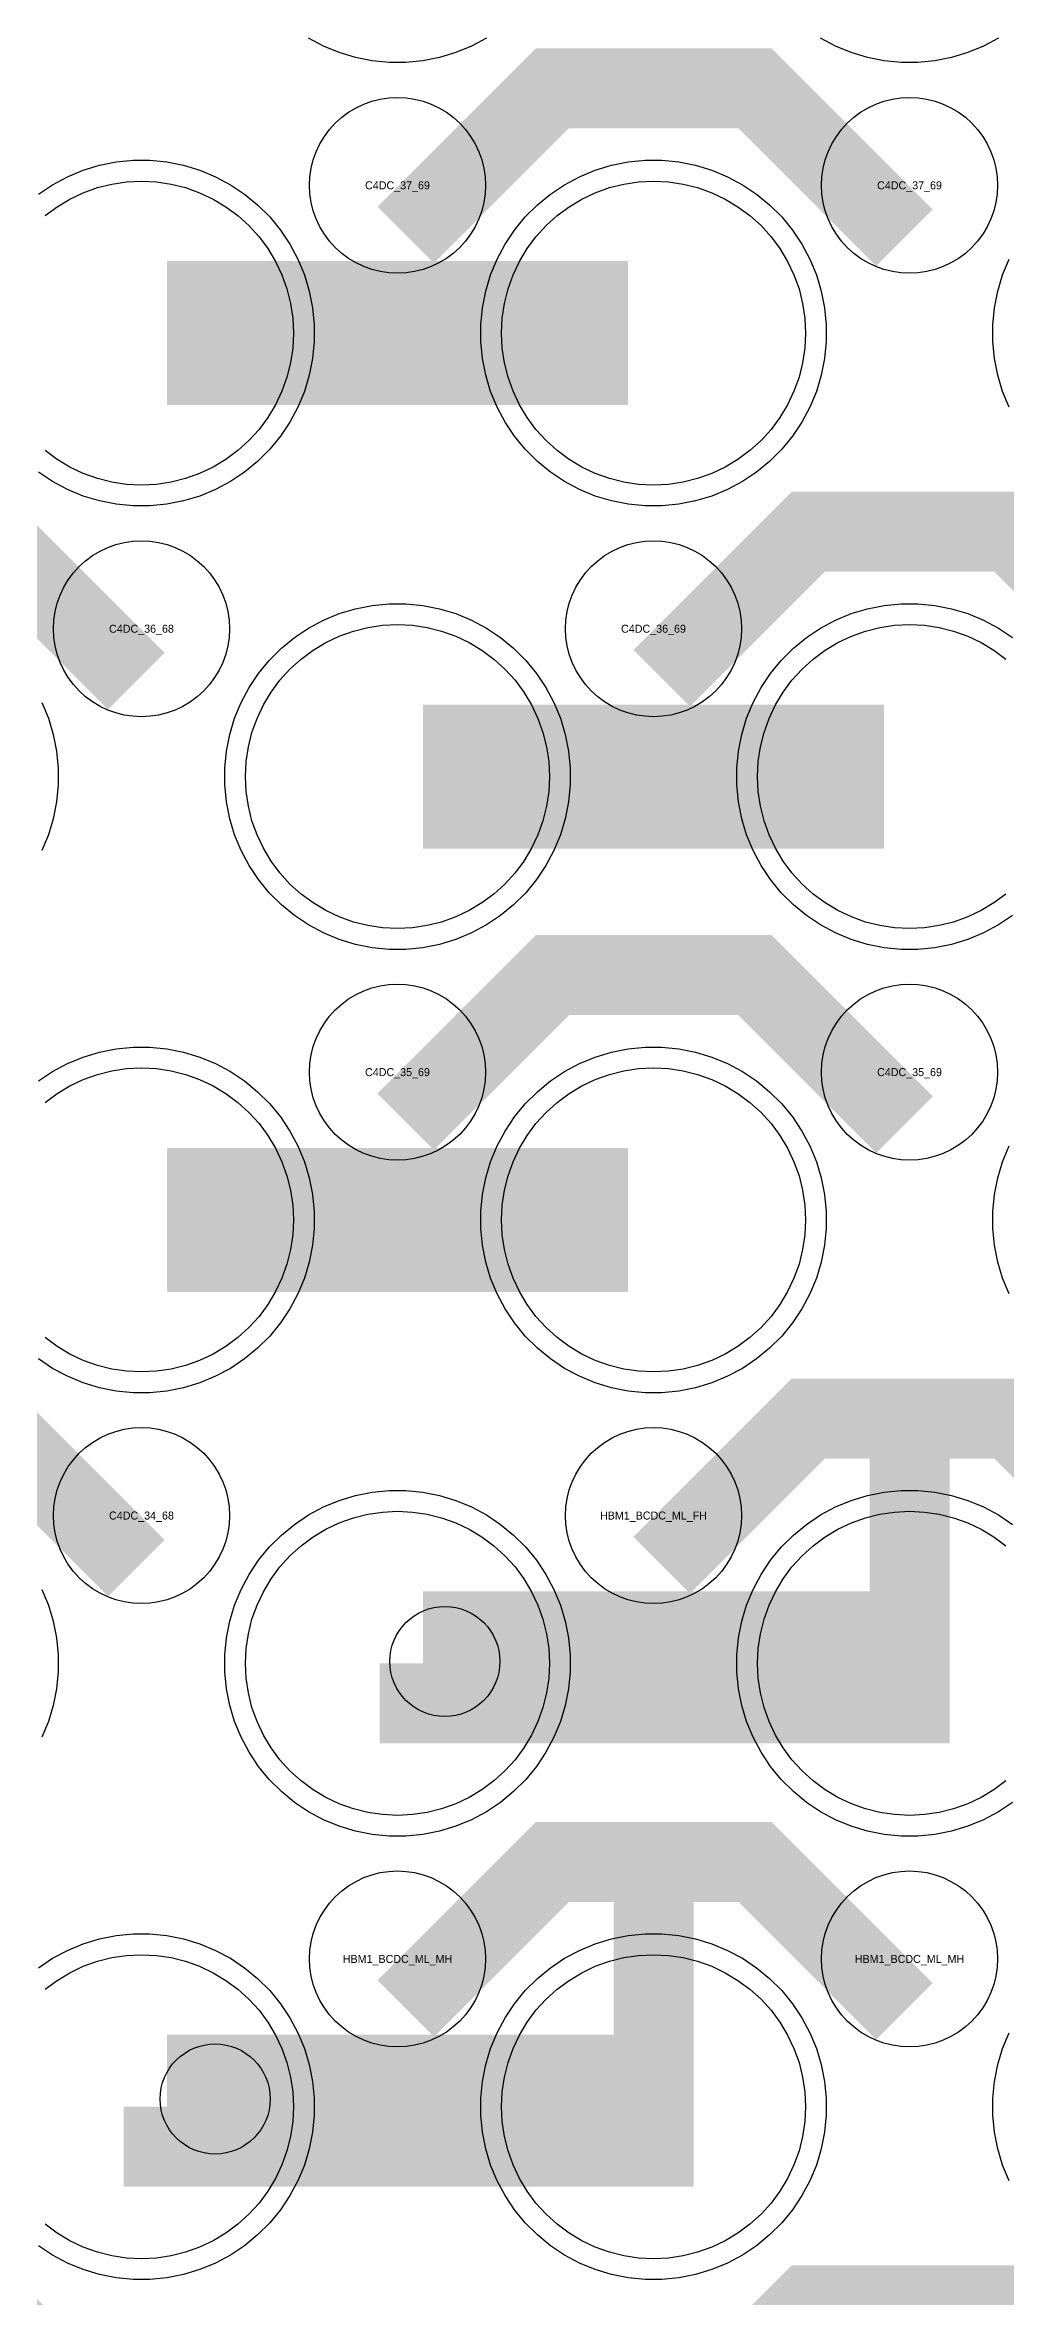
# Model space of a CAD drawing. Extents: x -11880 to 11880, y -14992 to 14992.
# Drawn here: x 9970 to 10270, y -10326 to -9623 of the extents above; entities that cross this region are included whole.
import ezdxf
from ezdxf.enums import TextEntityAlignment as Align

# ---------------------------------------------------------------- set-up
doc = ezdxf.new("R2010")
doc.units = 0
doc.header["$MEASUREMENT"] = 0
for name, color, linetype in [('GDS_775_DT_237', 138, 'CONTINUOUS'), ('RDL1_FS', 34, 'CONTINUOUS'), ('RDL_BS', 160, 'CONTINUOUS')]:
    doc.layers.add(name, color=color, linetype=linetype)

msp = doc.modelspace()

# ---------------------------------------------------------------- linework, layer by layer
at = {"layer": 'RDL1_FS'}
for points in [[(9969.86, -9675.971), (9973.605, -9673.193), (9977.605, -9670.795), (9981.819, -9668.803), (9986.209, -9667.231), (9990.732, -9666.099), (9995.343, -9665.415), (10000, -9665.186), (10004.657, -9665.415), (10009.268, -9666.099), (10013.791, -9667.231), (10018.181, -9668.803), (10022.395, -9670.795), (10026.395, -9673.193), (10030.14, -9675.971), (10033.594, -9679.101), (10036.724, -9682.555), (10039.502, -9686.3), (10041.9, -9690.3), (10043.892, -9694.514), (10045.464, -9698.904), (10046.596, -9703.427), (10047.28, -9708.038), (10047.509, -9712.695), (10047.28, -9717.352), (10046.596, -9721.963), (10045.464, -9726.486), (10043.892, -9730.876), (10041.9, -9735.09), (10039.502, -9739.09), (10036.724, -9742.835), (10033.594, -9746.289), (10030.14, -9749.419), (10026.395, -9752.197), (10022.395, -9754.595), (10018.181, -9756.587), (10013.791, -9758.159), (10009.268, -9759.291), (10004.657, -9759.975), (10000, -9760.204), (9995.343, -9759.975), (9990.732, -9759.291), (9986.209, -9758.159), (9981.819, -9756.587), (9977.605, -9754.595), (9973.605, -9752.197), (9969.86, -9749.419)], [(10270.14, -9887.984), (10266.395, -9890.762), (10262.395, -9893.16), (10258.181, -9895.152), (10253.791, -9896.724), (10249.268, -9897.856), (10244.657, -9898.54), (10240, -9898.769), (10235.343, -9898.54), (10230.732, -9897.856), (10226.209, -9896.724), (10221.819, -9895.152), (10217.605, -9893.16), (10213.605, -9890.762), (10209.86, -9887.984), (10206.406, -9884.854), (10203.276, -9881.4), (10200.498, -9877.655), (10198.1, -9873.655), (10196.108, -9869.441), (10194.536, -9865.051), (10193.404, -9860.528), (10192.72, -9855.917), (10192.491, -9851.26), (10192.72, -9846.603), (10193.404, -9841.992), (10194.536, -9837.469), (10196.108, -9833.079), (10198.1, -9828.865), (10200.498, -9824.865), (10203.276, -9821.12), (10206.406, -9817.666), (10209.86, -9814.536), (10213.605, -9811.758), (10217.605, -9809.36), (10221.819, -9807.368), (10226.209, -9805.796), (10230.732, -9804.664), (10235.343, -9803.98), (10240, -9803.751), (10244.657, -9803.98), (10249.268, -9804.664), (10253.791, -9805.796), (10258.181, -9807.368), (10262.395, -9809.36), (10266.395, -9811.758), (10270.14, -9814.536)], [(9969.86, -9953.096), (9973.605, -9950.318), (9977.605, -9947.92), (9981.819, -9945.928), (9986.209, -9944.356), (9990.732, -9943.224), (9995.343, -9942.54), (10000, -9942.311), (10004.657, -9942.54), (10009.268, -9943.224), (10013.791, -9944.356), (10018.181, -9945.928), (10022.395, -9947.92), (10026.395, -9950.318), (10030.14, -9953.096), (10033.594, -9956.226), (10036.724, -9959.68), (10039.502, -9963.425), (10041.9, -9967.425), (10043.892, -9971.639), (10045.464, -9976.029), (10046.596, -9980.552), (10047.28, -9985.163), (10047.509, -9989.82), (10047.28, -9994.477), (10046.596, -9999.088), (10045.464, -10003.611), (10043.892, -10008.001), (10041.9, -10012.215), (10039.502, -10016.215), (10036.724, -10019.96), (10033.594, -10023.414), (10030.14, -10026.544), (10026.395, -10029.322), (10022.395, -10031.72), (10018.181, -10033.712), (10013.791, -10035.284), (10009.268, -10036.416), (10004.657, -10037.1), (10000, -10037.329), (9995.343, -10037.1), (9990.732, -10036.416), (9986.209, -10035.284), (9981.819, -10033.712), (9977.605, -10031.72), (9973.605, -10029.322), (9969.86, -10026.544)], [(10270.14, -10165.109), (10266.395, -10167.887), (10262.395, -10170.285), (10258.181, -10172.277), (10253.791, -10173.849), (10249.268, -10174.981), (10244.657, -10175.665), (10240, -10175.894), (10235.343, -10175.665), (10230.732, -10174.981), (10226.209, -10173.849), (10221.819, -10172.277), (10217.605, -10170.285), (10213.605, -10167.887), (10209.86, -10165.109), (10206.406, -10161.979), (10203.276, -10158.525), (10200.498, -10154.78), (10198.1, -10150.78), (10196.108, -10146.566), (10194.536, -10142.176), (10193.404, -10137.653), (10192.72, -10133.042), (10192.491, -10128.385), (10192.72, -10123.728), (10193.404, -10119.117), (10194.536, -10114.594), (10196.108, -10110.204), (10198.1, -10105.99), (10200.498, -10101.99), (10203.276, -10098.245), (10206.406, -10094.791), (10209.86, -10091.661), (10213.605, -10088.883), (10217.605, -10086.485), (10221.819, -10084.493), (10226.209, -10082.921), (10230.732, -10081.789), (10235.343, -10081.105), (10240, -10080.876), (10244.657, -10081.105), (10249.268, -10081.789), (10253.791, -10082.921), (10258.181, -10084.493), (10262.395, -10086.485), (10266.395, -10088.883), (10270.14, -10091.661)], [(9969.86, -10230.226), (9973.605, -10227.448), (9977.605, -10225.05), (9981.819, -10223.058), (9986.209, -10221.486), (9990.732, -10220.354), (9995.343, -10219.67), (10000, -10219.441), (10004.657, -10219.67), (10009.268, -10220.354), (10013.791, -10221.486), (10018.181, -10223.058), (10022.395, -10225.05), (10026.395, -10227.448), (10030.14, -10230.226), (10033.594, -10233.356), (10036.724, -10236.81), (10039.502, -10240.555), (10041.9, -10244.555), (10043.892, -10248.769), (10045.464, -10253.159), (10046.596, -10257.682), (10047.28, -10262.293), (10047.509, -10266.95), (10047.28, -10271.607), (10046.596, -10276.218), (10045.464, -10280.741), (10043.892, -10285.131), (10041.9, -10289.345), (10039.502, -10293.345), (10036.724, -10297.09), (10033.594, -10300.544), (10030.14, -10303.674), (10026.395, -10306.452), (10022.395, -10308.85), (10018.181, -10310.842), (10013.791, -10312.414), (10009.268, -10313.546), (10004.657, -10314.23), (10000, -10314.459), (9995.343, -10314.23), (9990.732, -10313.546), (9986.209, -10312.414), (9981.819, -10310.842), (9977.605, -10308.85), (9973.605, -10306.452), (9969.86, -10303.674)]]:
    msp.add_lwpolyline(points, dxfattribs=at)
for points in [[(10160, -9760.204), (10155.343, -9759.975), (10150.732, -9759.291), (10146.209, -9758.159), (10141.819, -9756.587), (10137.605, -9754.595), (10133.605, -9752.197), (10129.86, -9749.419), (10126.406, -9746.289), (10123.276, -9742.835), (10120.498, -9739.09), (10118.1, -9735.09), (10116.108, -9730.876), (10114.536, -9726.486), (10113.404, -9721.963), (10112.72, -9717.352), (10112.491, -9712.695), (10112.72, -9708.038), (10113.404, -9703.427), (10114.536, -9698.904), (10116.108, -9694.514), (10118.1, -9690.3), (10120.498, -9686.3), (10123.276, -9682.555), (10126.406, -9679.101), (10129.86, -9675.971), (10133.605, -9673.193), (10137.605, -9670.795), (10141.819, -9668.803), (10146.209, -9667.231), (10150.732, -9666.099), (10155.343, -9665.415), (10160, -9665.186), (10164.657, -9665.415), (10169.268, -9666.099), (10173.791, -9667.231), (10178.181, -9668.803), (10182.395, -9670.795), (10186.395, -9673.193), (10190.14, -9675.971), (10193.594, -9679.101), (10196.724, -9682.555), (10199.502, -9686.3), (10201.9, -9690.3), (10203.892, -9694.514), (10205.464, -9698.904), (10206.596, -9703.427), (10207.28, -9708.038), (10207.509, -9712.695), (10207.28, -9717.352), (10206.596, -9721.963), (10205.464, -9726.486), (10203.892, -9730.876), (10201.9, -9735.09), (10199.502, -9739.09), (10196.724, -9742.835), (10193.594, -9746.289), (10190.14, -9749.419), (10186.395, -9752.197), (10182.395, -9754.595), (10178.181, -9756.587), (10173.791, -9758.159), (10169.268, -9759.291), (10164.657, -9759.975)], [(10080, -9898.769), (10075.343, -9898.54), (10070.732, -9897.856), (10066.209, -9896.724), (10061.819, -9895.152), (10057.605, -9893.16), (10053.605, -9890.762), (10049.86, -9887.984), (10046.406, -9884.854), (10043.276, -9881.4), (10040.498, -9877.655), (10038.1, -9873.655), (10036.108, -9869.441), (10034.536, -9865.051), (10033.404, -9860.528), (10032.72, -9855.917), (10032.491, -9851.26), (10032.72, -9846.603), (10033.404, -9841.992), (10034.536, -9837.469), (10036.108, -9833.079), (10038.1, -9828.865), (10040.498, -9824.865), (10043.276, -9821.12), (10046.406, -9817.666), (10049.86, -9814.536), (10053.605, -9811.758), (10057.605, -9809.36), (10061.819, -9807.368), (10066.209, -9805.796), (10070.732, -9804.664), (10075.343, -9803.98), (10080, -9803.751), (10084.657, -9803.98), (10089.268, -9804.664), (10093.791, -9805.796), (10098.181, -9807.368), (10102.395, -9809.36), (10106.395, -9811.758), (10110.14, -9814.536), (10113.594, -9817.666), (10116.724, -9821.12), (10119.502, -9824.865), (10121.9, -9828.865), (10123.892, -9833.079), (10125.464, -9837.469), (10126.596, -9841.992), (10127.28, -9846.603), (10127.509, -9851.26), (10127.28, -9855.917), (10126.596, -9860.528), (10125.464, -9865.051), (10123.892, -9869.441), (10121.9, -9873.655), (10119.502, -9877.655), (10116.724, -9881.4), (10113.594, -9884.854), (10110.14, -9887.984), (10106.395, -9890.762), (10102.395, -9893.16), (10098.181, -9895.152), (10093.791, -9896.724), (10089.268, -9897.856), (10084.657, -9898.54)], [(10160, -10037.329), (10155.343, -10037.1), (10150.732, -10036.416), (10146.209, -10035.284), (10141.819, -10033.712), (10137.605, -10031.72), (10133.605, -10029.322), (10129.86, -10026.544), (10126.406, -10023.414), (10123.276, -10019.96), (10120.498, -10016.215), (10118.1, -10012.215), (10116.108, -10008.001), (10114.536, -10003.611), (10113.404, -9999.088), (10112.72, -9994.477), (10112.491, -9989.82), (10112.72, -9985.163), (10113.404, -9980.552), (10114.536, -9976.029), (10116.108, -9971.639), (10118.1, -9967.425), (10120.498, -9963.425), (10123.276, -9959.68), (10126.406, -9956.226), (10129.86, -9953.096), (10133.605, -9950.318), (10137.605, -9947.92), (10141.819, -9945.928), (10146.209, -9944.356), (10150.732, -9943.224), (10155.343, -9942.54), (10160, -9942.311), (10164.657, -9942.54), (10169.268, -9943.224), (10173.791, -9944.356), (10178.181, -9945.928), (10182.395, -9947.92), (10186.395, -9950.318), (10190.14, -9953.096), (10193.594, -9956.226), (10196.724, -9959.68), (10199.502, -9963.425), (10201.9, -9967.425), (10203.892, -9971.639), (10205.464, -9976.029), (10206.596, -9980.552), (10207.28, -9985.163), (10207.509, -9989.82), (10207.28, -9994.477), (10206.596, -9999.088), (10205.464, -10003.611), (10203.892, -10008.001), (10201.9, -10012.215), (10199.502, -10016.215), (10196.724, -10019.96), (10193.594, -10023.414), (10190.14, -10026.544), (10186.395, -10029.322), (10182.395, -10031.72), (10178.181, -10033.712), (10173.791, -10035.284), (10169.268, -10036.416), (10164.657, -10037.1)], [(10080, -10175.894), (10075.343, -10175.665), (10070.732, -10174.981), (10066.209, -10173.849), (10061.819, -10172.277), (10057.605, -10170.285), (10053.605, -10167.887), (10049.86, -10165.109), (10046.406, -10161.979), (10043.276, -10158.525), (10040.498, -10154.78), (10038.1, -10150.78), (10036.108, -10146.566), (10034.536, -10142.176), (10033.404, -10137.653), (10032.72, -10133.042), (10032.491, -10128.385), (10032.72, -10123.728), (10033.404, -10119.117), (10034.536, -10114.594), (10036.108, -10110.204), (10038.1, -10105.99), (10040.498, -10101.99), (10043.276, -10098.245), (10046.406, -10094.791), (10049.86, -10091.661), (10053.605, -10088.883), (10057.605, -10086.485), (10061.819, -10084.493), (10066.209, -10082.921), (10070.732, -10081.789), (10075.343, -10081.105), (10080, -10080.876), (10084.657, -10081.105), (10089.268, -10081.789), (10093.791, -10082.921), (10098.181, -10084.493), (10102.395, -10086.485), (10106.395, -10088.883), (10110.14, -10091.661), (10113.594, -10094.791), (10116.724, -10098.245), (10119.502, -10101.99), (10121.9, -10105.99), (10123.892, -10110.204), (10125.464, -10114.594), (10126.596, -10119.117), (10127.28, -10123.728), (10127.509, -10128.385), (10127.28, -10133.042), (10126.596, -10137.653), (10125.464, -10142.176), (10123.892, -10146.566), (10121.9, -10150.78), (10119.502, -10154.78), (10116.724, -10158.525), (10113.594, -10161.979), (10110.14, -10165.109), (10106.395, -10167.887), (10102.395, -10170.285), (10098.181, -10172.277), (10093.791, -10173.849), (10089.268, -10174.981), (10084.657, -10175.665)], [(10160, -10314.459), (10155.343, -10314.23), (10150.732, -10313.546), (10146.209, -10312.414), (10141.819, -10310.842), (10137.605, -10308.85), (10133.605, -10306.452), (10129.86, -10303.674), (10126.406, -10300.544), (10123.276, -10297.09), (10120.498, -10293.345), (10118.1, -10289.345), (10116.108, -10285.131), (10114.536, -10280.741), (10113.404, -10276.218), (10112.72, -10271.607), (10112.491, -10266.95), (10112.72, -10262.293), (10113.404, -10257.682), (10114.536, -10253.159), (10116.108, -10248.769), (10118.1, -10244.555), (10120.498, -10240.555), (10123.276, -10236.81), (10126.406, -10233.356), (10129.86, -10230.226), (10133.605, -10227.448), (10137.605, -10225.05), (10141.819, -10223.058), (10146.209, -10221.486), (10150.732, -10220.354), (10155.343, -10219.67), (10160, -10219.441), (10164.657, -10219.67), (10169.268, -10220.354), (10173.791, -10221.486), (10178.181, -10223.058), (10182.395, -10225.05), (10186.395, -10227.448), (10190.14, -10230.226), (10193.594, -10233.356), (10196.724, -10236.81), (10199.502, -10240.555), (10201.9, -10244.555), (10203.892, -10248.769), (10205.464, -10253.159), (10206.596, -10257.682), (10207.28, -10262.293), (10207.509, -10266.95), (10207.28, -10271.607), (10206.596, -10276.218), (10205.464, -10280.741), (10203.892, -10285.131), (10201.9, -10289.345), (10199.502, -10293.345), (10196.724, -10297.09), (10193.594, -10300.544), (10190.14, -10303.674), (10186.395, -10306.452), (10182.395, -10308.85), (10178.181, -10310.842), (10173.791, -10312.414), (10169.268, -10313.546), (10164.657, -10314.23)]]:
    msp.add_lwpolyline(points, close=True, dxfattribs=at)
for points in [[(10008.002, -9712.695, 45, 45, 0), (10080.002, -9712.695, 45, 45, 0)], [(10080.002, -9712.695, 45, 45, 0), (10152.002, -9712.695, 45, 45, 0)], [(10088.002, -9851.26, 45, 45, 0), (10160.002, -9851.26, 45, 45, 0)], [(10160.002, -9851.26, 45, 45, 0), (10232.002, -9851.26, 45, 45, 0)], [(10008.002, -9989.82, 45, 45, 0), (10080.002, -9989.82, 45, 45, 0)], [(10080.002, -9989.82, 45, 45, 0), (10152.002, -9989.82, 45, 45, 0)], [(10088.002, -10128.385, 45, 45, 0), (10160.002, -10128.385, 45, 45, 0)], [(10160.002, -10128.385, 45, 45, 0), (10232.002, -10128.385, 45, 45, 0)], [(10008.002, -10266.95, 45, 45, 0), (10080.002, -10266.95, 45, 45, 0)], [(10080.002, -10266.95, 45, 45, 0), (10152.002, -10266.95, 45, 45, 0)]]:
    msp.add_lwpolyline(points, format="xyseb", dxfattribs=at)
for centre in [(10094.811, -10127.815), (10023.014, -10264.523)]:
    msp.add_circle(centre, 17.2, dxfattribs=at)
at = {"layer": 'RDL_BS'}
for points in [[(10107.777, -9620.513), (10103.115, -9623.005), (10098.205, -9625.036), (10093.165, -9626.567), (10087.938, -9627.613), (10082.644, -9628.13), (10077.356, -9628.13), (10072.062, -9627.613), (10066.835, -9626.567), (10061.795, -9625.036), (10056.885, -9623.005), (10052.223, -9620.513)], [(10267.777, -9620.513), (10263.115, -9623.005), (10258.205, -9625.036), (10253.165, -9626.567), (10247.938, -9627.613), (10242.644, -9628.13), (10237.356, -9628.13), (10232.062, -9627.613), (10226.835, -9626.567), (10221.795, -9625.036), (10216.885, -9623.005), (10212.223, -9620.513)], [(9967.809, -9669.259), (9972.223, -9666.312), (9976.885, -9663.82), (9981.795, -9661.789), (9986.835, -9660.258), (9992.062, -9659.212), (9997.356, -9658.695), (10002.644, -9658.695), (10007.938, -9659.212), (10013.165, -9660.258), (10018.205, -9661.789), (10023.115, -9663.82), (10027.777, -9666.312), (10032.191, -9669.259), (10036.292, -9672.621), (10040.074, -9676.403), (10043.436, -9680.504), (10046.383, -9684.918), (10048.875, -9689.58), (10050.906, -9694.49), (10052.437, -9699.53), (10053.483, -9704.757), (10054, -9710.051), (10054, -9715.339), (10053.483, -9720.633), (10052.437, -9725.86), (10050.906, -9730.9), (10048.875, -9735.81), (10046.383, -9740.472), (10043.436, -9744.886), (10040.074, -9748.987), (10036.292, -9752.769), (10032.191, -9756.131), (10027.777, -9759.078), (10023.115, -9761.57), (10018.205, -9763.601), (10013.165, -9765.132), (10007.938, -9766.178), (10002.644, -9766.695), (9997.356, -9766.695), (9992.062, -9766.178), (9986.835, -9765.132), (9981.795, -9763.601), (9976.885, -9761.57), (9972.223, -9759.078), (9967.809, -9756.131)], [(10271.125, -9735.81), (10269.094, -9730.9), (10267.563, -9725.86), (10266.517, -9720.633), (10266, -9715.339), (10266, -9710.051), (10266.517, -9704.757), (10267.563, -9699.53), (10269.094, -9694.49), (10271.125, -9689.58)], [(10272.191, -9894.696), (10267.777, -9897.643), (10263.115, -9900.135), (10258.205, -9902.166), (10253.165, -9903.697), (10247.938, -9904.743), (10242.644, -9905.26), (10237.356, -9905.26), (10232.062, -9904.743), (10226.835, -9903.697), (10221.795, -9902.166), (10216.885, -9900.135), (10212.223, -9897.643), (10207.809, -9894.696), (10203.708, -9891.334), (10199.926, -9887.552), (10196.564, -9883.451), (10193.617, -9879.037), (10191.125, -9874.375), (10189.094, -9869.465), (10187.563, -9864.425), (10186.517, -9859.198), (10186, -9853.904), (10186, -9848.616), (10186.517, -9843.322), (10187.563, -9838.095), (10189.094, -9833.055), (10191.125, -9828.145), (10193.617, -9823.483), (10196.564, -9819.069), (10199.926, -9814.968), (10203.708, -9811.186), (10207.809, -9807.824), (10212.223, -9804.877), (10216.885, -9802.385), (10221.795, -9800.354), (10226.835, -9798.823), (10232.062, -9797.777), (10237.356, -9797.26), (10242.644, -9797.26), (10247.938, -9797.777), (10253.165, -9798.823), (10258.205, -9800.354), (10263.115, -9802.385), (10267.777, -9804.877), (10272.191, -9807.824)], [(9968.875, -9828.145), (9970.906, -9833.055), (9972.437, -9838.095), (9973.483, -9843.322), (9974, -9848.616), (9974, -9853.904), (9973.483, -9859.198), (9972.437, -9864.425), (9970.906, -9869.465), (9968.875, -9874.375)], [(9967.809, -9946.384), (9972.223, -9943.437), (9976.885, -9940.945), (9981.795, -9938.914), (9986.835, -9937.383), (9992.062, -9936.337), (9997.356, -9935.82), (10002.644, -9935.82), (10007.938, -9936.337), (10013.165, -9937.383), (10018.205, -9938.914), (10023.115, -9940.945), (10027.777, -9943.437), (10032.191, -9946.384), (10036.292, -9949.746), (10040.074, -9953.528), (10043.436, -9957.629), (10046.383, -9962.043), (10048.875, -9966.705), (10050.906, -9971.615), (10052.437, -9976.655), (10053.483, -9981.882), (10054, -9987.176), (10054, -9992.464), (10053.483, -9997.758), (10052.437, -10002.985), (10050.906, -10008.025), (10048.875, -10012.935), (10046.383, -10017.597), (10043.436, -10022.011), (10040.074, -10026.112), (10036.292, -10029.894), (10032.191, -10033.256), (10027.777, -10036.203), (10023.115, -10038.695), (10018.205, -10040.726), (10013.165, -10042.257), (10007.938, -10043.303), (10002.644, -10043.82), (9997.356, -10043.82), (9992.062, -10043.303), (9986.835, -10042.257), (9981.795, -10040.726), (9976.885, -10038.695), (9972.223, -10036.203), (9967.809, -10033.256)], [(10271.125, -10012.935), (10269.094, -10008.025), (10267.563, -10002.985), (10266.517, -9997.758), (10266, -9992.464), (10266, -9987.176), (10266.517, -9981.882), (10267.563, -9976.655), (10269.094, -9971.615), (10271.125, -9966.705)], [(10272.191, -10171.821), (10267.777, -10174.768), (10263.115, -10177.26), (10258.205, -10179.291), (10253.165, -10180.822), (10247.938, -10181.868), (10242.644, -10182.385), (10237.356, -10182.385), (10232.062, -10181.868), (10226.835, -10180.822), (10221.795, -10179.291), (10216.885, -10177.26), (10212.223, -10174.768), (10207.809, -10171.821), (10203.708, -10168.459), (10199.926, -10164.677), (10196.564, -10160.576), (10193.617, -10156.162), (10191.125, -10151.5), (10189.094, -10146.59), (10187.563, -10141.55), (10186.517, -10136.323), (10186, -10131.029), (10186, -10125.741), (10186.517, -10120.447), (10187.563, -10115.22), (10189.094, -10110.18), (10191.125, -10105.27), (10193.617, -10100.608), (10196.564, -10096.194), (10199.926, -10092.093), (10203.708, -10088.311), (10207.809, -10084.949), (10212.223, -10082.002), (10216.885, -10079.51), (10221.795, -10077.479), (10226.835, -10075.948), (10232.062, -10074.902), (10237.356, -10074.385), (10242.644, -10074.385), (10247.938, -10074.902), (10253.165, -10075.948), (10258.205, -10077.479), (10263.115, -10079.51), (10267.777, -10082.002), (10272.191, -10084.949)], [(9968.875, -10105.27), (9970.906, -10110.18), (9972.437, -10115.22), (9973.483, -10120.447), (9974, -10125.741), (9974, -10131.029), (9973.483, -10136.323), (9972.437, -10141.55), (9970.906, -10146.59), (9968.875, -10151.5)], [(9967.809, -10223.514), (9972.223, -10220.567), (9976.885, -10218.075), (9981.795, -10216.044), (9986.835, -10214.513), (9992.062, -10213.467), (9997.356, -10212.95), (10002.644, -10212.95), (10007.938, -10213.467), (10013.165, -10214.513), (10018.205, -10216.044), (10023.115, -10218.075), (10027.777, -10220.567), (10032.191, -10223.514), (10036.292, -10226.876), (10040.074, -10230.658), (10043.436, -10234.759), (10046.383, -10239.173), (10048.875, -10243.835), (10050.906, -10248.745), (10052.437, -10253.785), (10053.483, -10259.012), (10054, -10264.306), (10054, -10269.594), (10053.483, -10274.888), (10052.437, -10280.115), (10050.906, -10285.155), (10048.875, -10290.065), (10046.383, -10294.727), (10043.436, -10299.141), (10040.074, -10303.242), (10036.292, -10307.024), (10032.191, -10310.386), (10027.777, -10313.333), (10023.115, -10315.825), (10018.205, -10317.856), (10013.165, -10319.387), (10007.938, -10320.433), (10002.644, -10320.95), (9997.356, -10320.95), (9992.062, -10320.433), (9986.835, -10319.387), (9981.795, -10317.856), (9976.885, -10315.825), (9972.223, -10313.333), (9967.809, -10310.386)], [(10271.125, -10290.065), (10269.094, -10285.155), (10267.563, -10280.115), (10266.517, -10274.888), (10266, -10269.594), (10266, -10264.306), (10266.517, -10259.012), (10267.563, -10253.785), (10269.094, -10248.745), (10271.125, -10243.835)]]:
    msp.add_lwpolyline(points, dxfattribs=at)
for points in [[(10082.562, -9682.009, 25, 25, 0), (10128.377, -9636.194, 25, 25, 0), (10161.93, -9636.194, 25, 25, 0)], [(10238.401, -9682.908, 25, 25, 0), (10191.687, -9636.194, 25, 25, 0), (10161.929, -9636.194, 25, 25, 0)], [(9998.401, -9821.473, 25, 25, 0), (9951.687, -9774.759, 25, 25, 0), (9921.929, -9774.759, 25, 25, 0)], [(10162.562, -9820.574, 25, 25, 0), (10208.377, -9774.759, 25, 25, 0), (10241.93, -9774.759, 25, 25, 0)], [(10318.401, -9821.473, 25, 25, 0), (10271.687, -9774.759, 25, 25, 0), (10241.929, -9774.759, 25, 25, 0)], [(10082.562, -9959.134, 25, 25, 0), (10128.377, -9913.319, 25, 25, 0), (10161.93, -9913.319, 25, 25, 0)], [(10238.401, -9960.033, 25, 25, 0), (10191.687, -9913.319, 25, 25, 0), (10161.929, -9913.319, 25, 25, 0)], [(10240, -10153.385, 25, 25, 0), (10240, -10039.384, 25, 25, 0)], [(9998.401, -10098.598, 25, 25, 0), (9951.687, -10051.884, 25, 25, 0), (9921.929, -10051.884, 25, 25, 0)], [(10162.562, -10097.699, 25, 25, 0), (10208.377, -10051.884, 25, 25, 0), (10241.93, -10051.884, 25, 25, 0)], [(10318.401, -10098.598, 25, 25, 0), (10271.687, -10051.884, 25, 25, 0), (10241.929, -10051.884, 25, 25, 0)], [(10074.397, -10140.885, 25, 25, 0), (10252.5, -10140.885, 25, 25, 0)], [(10160, -10291.95, 25, 25, 0), (10160, -10177.949, 25, 25, 0)], [(10082.562, -10236.264, 25, 25, 0), (10128.377, -10190.449, 25, 25, 0), (10161.93, -10190.449, 25, 25, 0)], [(10238.401, -10237.163, 25, 25, 0), (10191.687, -10190.449, 25, 25, 0), (10161.929, -10190.449, 25, 25, 0)], [(9994.397, -10279.45, 25, 25, 0), (10172.5, -10279.45, 25, 25, 0)], [(9998.401, -10375.728, 25, 25, 0), (9951.687, -10329.014, 25, 25, 0), (9921.929, -10329.014, 25, 25, 0)], [(10162.562, -10374.829, 25, 25, 0), (10208.377, -10329.014, 25, 25, 0), (10241.93, -10329.014, 25, 25, 0)], [(10318.401, -10375.728, 25, 25, 0), (10271.687, -10329.014, 25, 25, 0), (10241.929, -10329.014, 25, 25, 0)]]:
    msp.add_lwpolyline(points, format="xyseb", dxfattribs=at)
for points in [[(10080, -9694.001), (10077.307, -9693.869), (10074.635, -9693.473), (10072.016, -9692.816), (10069.481, -9691.909), (10067.044, -9690.757), (10064.72, -9689.364), (10062.557, -9687.761), (10060.558, -9685.949), (10058.746, -9683.95), (10057.143, -9681.787), (10055.75, -9679.463), (10054.598, -9677.026), (10053.691, -9674.491), (10053.034, -9671.872), (10052.638, -9669.2), (10052.506, -9666.507), (10052.638, -9663.814), (10053.034, -9661.142), (10053.691, -9658.523), (10054.598, -9655.988), (10055.75, -9653.551), (10057.143, -9651.227), (10058.746, -9649.064), (10060.558, -9647.065), (10062.557, -9645.253), (10064.72, -9643.65), (10067.044, -9642.257), (10069.481, -9641.105), (10072.016, -9640.198), (10074.635, -9639.541), (10077.307, -9639.145), (10080, -9639.013), (10082.693, -9639.145), (10085.365, -9639.541), (10087.984, -9640.198), (10090.519, -9641.105), (10092.956, -9642.257), (10095.28, -9643.65), (10097.443, -9645.253), (10099.442, -9647.065), (10101.254, -9649.064), (10102.857, -9651.227), (10104.25, -9653.551), (10105.402, -9655.988), (10106.309, -9658.523), (10106.966, -9661.142), (10107.362, -9663.814), (10107.494, -9666.507), (10107.362, -9669.2), (10106.966, -9671.872), (10106.309, -9674.491), (10105.402, -9677.026), (10104.25, -9679.463), (10102.857, -9681.787), (10101.254, -9683.95), (10099.442, -9685.949), (10097.443, -9687.761), (10095.28, -9689.364), (10092.956, -9690.757), (10090.519, -9691.909), (10087.984, -9692.816), (10085.365, -9693.473), (10082.693, -9693.869)], [(10240, -9694.001), (10237.307, -9693.869), (10234.635, -9693.473), (10232.016, -9692.816), (10229.481, -9691.909), (10227.044, -9690.757), (10224.72, -9689.364), (10222.557, -9687.761), (10220.558, -9685.949), (10218.746, -9683.95), (10217.143, -9681.787), (10215.75, -9679.463), (10214.598, -9677.026), (10213.691, -9674.491), (10213.034, -9671.872), (10212.638, -9669.2), (10212.506, -9666.507), (10212.638, -9663.814), (10213.034, -9661.142), (10213.691, -9658.523), (10214.598, -9655.988), (10215.75, -9653.551), (10217.143, -9651.227), (10218.746, -9649.064), (10220.558, -9647.065), (10222.557, -9645.253), (10224.72, -9643.65), (10227.044, -9642.257), (10229.481, -9641.105), (10232.016, -9640.198), (10234.635, -9639.541), (10237.307, -9639.145), (10240, -9639.013), (10242.693, -9639.145), (10245.365, -9639.541), (10247.984, -9640.198), (10250.519, -9641.105), (10252.956, -9642.257), (10255.28, -9643.65), (10257.443, -9645.253), (10259.442, -9647.065), (10261.254, -9649.064), (10262.857, -9651.227), (10264.25, -9653.551), (10265.402, -9655.988), (10266.309, -9658.523), (10266.966, -9661.142), (10267.362, -9663.814), (10267.494, -9666.507), (10267.362, -9669.2), (10266.966, -9671.872), (10266.309, -9674.491), (10265.402, -9677.026), (10264.25, -9679.463), (10262.857, -9681.787), (10261.254, -9683.95), (10259.442, -9685.949), (10257.443, -9687.761), (10255.28, -9689.364), (10252.956, -9690.757), (10250.519, -9691.909), (10247.984, -9692.816), (10245.365, -9693.473), (10242.693, -9693.869)], [(10157.356, -9766.695), (10152.062, -9766.178), (10146.835, -9765.132), (10141.795, -9763.601), (10136.885, -9761.57), (10132.223, -9759.078), (10127.809, -9756.131), (10123.708, -9752.769), (10119.926, -9748.987), (10116.564, -9744.886), (10113.617, -9740.472), (10111.125, -9735.81), (10109.094, -9730.9), (10107.563, -9725.86), (10106.517, -9720.633), (10106, -9715.339), (10106, -9710.051), (10106.517, -9704.757), (10107.563, -9699.53), (10109.094, -9694.49), (10111.125, -9689.58), (10113.617, -9684.918), (10116.564, -9680.504), (10119.926, -9676.403), (10123.708, -9672.621), (10127.809, -9669.259), (10132.223, -9666.312), (10136.885, -9663.82), (10141.795, -9661.789), (10146.835, -9660.258), (10152.062, -9659.212), (10157.356, -9658.695), (10162.644, -9658.695), (10167.938, -9659.212), (10173.165, -9660.258), (10178.205, -9661.789), (10183.115, -9663.82), (10187.777, -9666.312), (10192.191, -9669.259), (10196.292, -9672.621), (10200.074, -9676.403), (10203.436, -9680.504), (10206.383, -9684.918), (10208.875, -9689.58), (10210.906, -9694.49), (10212.437, -9699.53), (10213.483, -9704.757), (10214, -9710.051), (10214, -9715.339), (10213.483, -9720.633), (10212.437, -9725.86), (10210.906, -9730.9), (10208.875, -9735.81), (10206.383, -9740.472), (10203.436, -9744.886), (10200.074, -9748.987), (10196.292, -9752.769), (10192.191, -9756.131), (10187.777, -9759.078), (10183.115, -9761.57), (10178.205, -9763.601), (10173.165, -9765.132), (10167.938, -9766.178), (10162.644, -9766.695)], [(10000, -9832.566), (9997.307, -9832.434), (9994.635, -9832.038), (9992.016, -9831.381), (9989.481, -9830.474), (9987.044, -9829.322), (9984.72, -9827.929), (9982.557, -9826.326), (9980.558, -9824.514), (9978.746, -9822.515), (9977.143, -9820.352), (9975.75, -9818.028), (9974.598, -9815.591), (9973.691, -9813.056), (9973.034, -9810.437), (9972.638, -9807.765), (9972.506, -9805.072), (9972.638, -9802.379), (9973.034, -9799.707), (9973.691, -9797.088), (9974.598, -9794.553), (9975.75, -9792.116), (9977.143, -9789.792), (9978.746, -9787.629), (9980.558, -9785.63), (9982.557, -9783.818), (9984.72, -9782.215), (9987.044, -9780.822), (9989.481, -9779.67), (9992.016, -9778.763), (9994.635, -9778.106), (9997.307, -9777.71), (10000, -9777.578), (10002.693, -9777.71), (10005.365, -9778.106), (10007.984, -9778.763), (10010.519, -9779.67), (10012.956, -9780.822), (10015.28, -9782.215), (10017.443, -9783.818), (10019.442, -9785.63), (10021.254, -9787.629), (10022.857, -9789.792), (10024.25, -9792.116), (10025.402, -9794.553), (10026.309, -9797.088), (10026.966, -9799.707), (10027.362, -9802.379), (10027.494, -9805.072), (10027.362, -9807.765), (10026.966, -9810.437), (10026.309, -9813.056), (10025.402, -9815.591), (10024.25, -9818.028), (10022.857, -9820.352), (10021.254, -9822.515), (10019.442, -9824.514), (10017.443, -9826.326), (10015.28, -9827.929), (10012.956, -9829.322), (10010.519, -9830.474), (10007.984, -9831.381), (10005.365, -9832.038), (10002.693, -9832.434)], [(10160, -9832.566), (10157.307, -9832.434), (10154.635, -9832.038), (10152.016, -9831.381), (10149.481, -9830.474), (10147.044, -9829.322), (10144.72, -9827.929), (10142.557, -9826.326), (10140.558, -9824.514), (10138.746, -9822.515), (10137.143, -9820.352), (10135.75, -9818.028), (10134.598, -9815.591), (10133.691, -9813.056), (10133.034, -9810.437), (10132.638, -9807.765), (10132.506, -9805.072), (10132.638, -9802.379), (10133.034, -9799.707), (10133.691, -9797.088), (10134.598, -9794.553), (10135.75, -9792.116), (10137.143, -9789.792), (10138.746, -9787.629), (10140.558, -9785.63), (10142.557, -9783.818), (10144.72, -9782.215), (10147.044, -9780.822), (10149.481, -9779.67), (10152.016, -9778.763), (10154.635, -9778.106), (10157.307, -9777.71), (10160, -9777.578), (10162.693, -9777.71), (10165.365, -9778.106), (10167.984, -9778.763), (10170.519, -9779.67), (10172.956, -9780.822), (10175.28, -9782.215), (10177.443, -9783.818), (10179.442, -9785.63), (10181.254, -9787.629), (10182.857, -9789.792), (10184.25, -9792.116), (10185.402, -9794.553), (10186.309, -9797.088), (10186.966, -9799.707), (10187.362, -9802.379), (10187.494, -9805.072), (10187.362, -9807.765), (10186.966, -9810.437), (10186.309, -9813.056), (10185.402, -9815.591), (10184.25, -9818.028), (10182.857, -9820.352), (10181.254, -9822.515), (10179.442, -9824.514), (10177.443, -9826.326), (10175.28, -9827.929), (10172.956, -9829.322), (10170.519, -9830.474), (10167.984, -9831.381), (10165.365, -9832.038), (10162.693, -9832.434)], [(10077.356, -9905.26), (10072.062, -9904.743), (10066.835, -9903.697), (10061.795, -9902.166), (10056.885, -9900.135), (10052.223, -9897.643), (10047.809, -9894.696), (10043.708, -9891.334), (10039.926, -9887.552), (10036.564, -9883.451), (10033.617, -9879.037), (10031.125, -9874.375), (10029.094, -9869.465), (10027.563, -9864.425), (10026.517, -9859.198), (10026, -9853.904), (10026, -9848.616), (10026.517, -9843.322), (10027.563, -9838.095), (10029.094, -9833.055), (10031.125, -9828.145), (10033.617, -9823.483), (10036.564, -9819.069), (10039.926, -9814.968), (10043.708, -9811.186), (10047.809, -9807.824), (10052.223, -9804.877), (10056.885, -9802.385), (10061.795, -9800.354), (10066.835, -9798.823), (10072.062, -9797.777), (10077.356, -9797.26), (10082.644, -9797.26), (10087.938, -9797.777), (10093.165, -9798.823), (10098.205, -9800.354), (10103.115, -9802.385), (10107.777, -9804.877), (10112.191, -9807.824), (10116.292, -9811.186), (10120.074, -9814.968), (10123.436, -9819.069), (10126.383, -9823.483), (10128.875, -9828.145), (10130.906, -9833.055), (10132.437, -9838.095), (10133.483, -9843.322), (10134, -9848.616), (10134, -9853.904), (10133.483, -9859.198), (10132.437, -9864.425), (10130.906, -9869.465), (10128.875, -9874.375), (10126.383, -9879.037), (10123.436, -9883.451), (10120.074, -9887.552), (10116.292, -9891.334), (10112.191, -9894.696), (10107.777, -9897.643), (10103.115, -9900.135), (10098.205, -9902.166), (10093.165, -9903.697), (10087.938, -9904.743), (10082.644, -9905.26)], [(10080, -9971.126), (10077.307, -9970.994), (10074.635, -9970.598), (10072.016, -9969.941), (10069.481, -9969.034), (10067.044, -9967.882), (10064.72, -9966.489), (10062.557, -9964.886), (10060.558, -9963.074), (10058.746, -9961.075), (10057.143, -9958.912), (10055.75, -9956.588), (10054.598, -9954.151), (10053.691, -9951.616), (10053.034, -9948.997), (10052.638, -9946.325), (10052.506, -9943.632), (10052.638, -9940.939), (10053.034, -9938.267), (10053.691, -9935.648), (10054.598, -9933.113), (10055.75, -9930.676), (10057.143, -9928.352), (10058.746, -9926.189), (10060.558, -9924.19), (10062.557, -9922.378), (10064.72, -9920.775), (10067.044, -9919.382), (10069.481, -9918.23), (10072.016, -9917.323), (10074.635, -9916.666), (10077.307, -9916.27), (10080, -9916.138), (10082.693, -9916.27), (10085.365, -9916.666), (10087.984, -9917.323), (10090.519, -9918.23), (10092.956, -9919.382), (10095.28, -9920.775), (10097.443, -9922.378), (10099.442, -9924.19), (10101.254, -9926.189), (10102.857, -9928.352), (10104.25, -9930.676), (10105.402, -9933.113), (10106.309, -9935.648), (10106.966, -9938.267), (10107.362, -9940.939), (10107.494, -9943.632), (10107.362, -9946.325), (10106.966, -9948.997), (10106.309, -9951.616), (10105.402, -9954.151), (10104.25, -9956.588), (10102.857, -9958.912), (10101.254, -9961.075), (10099.442, -9963.074), (10097.443, -9964.886), (10095.28, -9966.489), (10092.956, -9967.882), (10090.519, -9969.034), (10087.984, -9969.941), (10085.365, -9970.598), (10082.693, -9970.994)], [(10240, -9971.126), (10237.307, -9970.994), (10234.635, -9970.598), (10232.016, -9969.941), (10229.481, -9969.034), (10227.044, -9967.882), (10224.72, -9966.489), (10222.557, -9964.886), (10220.558, -9963.074), (10218.746, -9961.075), (10217.143, -9958.912), (10215.75, -9956.588), (10214.598, -9954.151), (10213.691, -9951.616), (10213.034, -9948.997), (10212.638, -9946.325), (10212.506, -9943.632), (10212.638, -9940.939), (10213.034, -9938.267), (10213.691, -9935.648), (10214.598, -9933.113), (10215.75, -9930.676), (10217.143, -9928.352), (10218.746, -9926.189), (10220.558, -9924.19), (10222.557, -9922.378), (10224.72, -9920.775), (10227.044, -9919.382), (10229.481, -9918.23), (10232.016, -9917.323), (10234.635, -9916.666), (10237.307, -9916.27), (10240, -9916.138), (10242.693, -9916.27), (10245.365, -9916.666), (10247.984, -9917.323), (10250.519, -9918.23), (10252.956, -9919.382), (10255.28, -9920.775), (10257.443, -9922.378), (10259.442, -9924.19), (10261.254, -9926.189), (10262.857, -9928.352), (10264.25, -9930.676), (10265.402, -9933.113), (10266.309, -9935.648), (10266.966, -9938.267), (10267.362, -9940.939), (10267.494, -9943.632), (10267.362, -9946.325), (10266.966, -9948.997), (10266.309, -9951.616), (10265.402, -9954.151), (10264.25, -9956.588), (10262.857, -9958.912), (10261.254, -9961.075), (10259.442, -9963.074), (10257.443, -9964.886), (10255.28, -9966.489), (10252.956, -9967.882), (10250.519, -9969.034), (10247.984, -9969.941), (10245.365, -9970.598), (10242.693, -9970.994)], [(10157.356, -10043.82), (10152.062, -10043.303), (10146.835, -10042.257), (10141.795, -10040.726), (10136.885, -10038.695), (10132.223, -10036.203), (10127.809, -10033.256), (10123.708, -10029.894), (10119.926, -10026.112), (10116.564, -10022.011), (10113.617, -10017.597), (10111.125, -10012.935), (10109.094, -10008.025), (10107.563, -10002.985), (10106.517, -9997.758), (10106, -9992.464), (10106, -9987.176), (10106.517, -9981.882), (10107.563, -9976.655), (10109.094, -9971.615), (10111.125, -9966.705), (10113.617, -9962.043), (10116.564, -9957.629), (10119.926, -9953.528), (10123.708, -9949.746), (10127.809, -9946.384), (10132.223, -9943.437), (10136.885, -9940.945), (10141.795, -9938.914), (10146.835, -9937.383), (10152.062, -9936.337), (10157.356, -9935.82), (10162.644, -9935.82), (10167.938, -9936.337), (10173.165, -9937.383), (10178.205, -9938.914), (10183.115, -9940.945), (10187.777, -9943.437), (10192.191, -9946.384), (10196.292, -9949.746), (10200.074, -9953.528), (10203.436, -9957.629), (10206.383, -9962.043), (10208.875, -9966.705), (10210.906, -9971.615), (10212.437, -9976.655), (10213.483, -9981.882), (10214, -9987.176), (10214, -9992.464), (10213.483, -9997.758), (10212.437, -10002.985), (10210.906, -10008.025), (10208.875, -10012.935), (10206.383, -10017.597), (10203.436, -10022.011), (10200.074, -10026.112), (10196.292, -10029.894), (10192.191, -10033.256), (10187.777, -10036.203), (10183.115, -10038.695), (10178.205, -10040.726), (10173.165, -10042.257), (10167.938, -10043.303), (10162.644, -10043.82)], [(10000, -10109.691), (9997.307, -10109.559), (9994.635, -10109.163), (9992.016, -10108.506), (9989.481, -10107.599), (9987.044, -10106.447), (9984.72, -10105.054), (9982.557, -10103.451), (9980.558, -10101.639), (9978.746, -10099.64), (9977.143, -10097.477), (9975.75, -10095.153), (9974.598, -10092.716), (9973.691, -10090.181), (9973.034, -10087.562), (9972.638, -10084.89), (9972.506, -10082.197), (9972.638, -10079.504), (9973.034, -10076.832), (9973.691, -10074.213), (9974.598, -10071.678), (9975.75, -10069.241), (9977.143, -10066.917), (9978.746, -10064.754), (9980.558, -10062.755), (9982.557, -10060.943), (9984.72, -10059.34), (9987.044, -10057.947), (9989.481, -10056.795), (9992.016, -10055.888), (9994.635, -10055.231), (9997.307, -10054.835), (10000, -10054.703), (10002.693, -10054.835), (10005.365, -10055.231), (10007.984, -10055.888), (10010.519, -10056.795), (10012.956, -10057.947), (10015.28, -10059.34), (10017.443, -10060.943), (10019.442, -10062.755), (10021.254, -10064.754), (10022.857, -10066.917), (10024.25, -10069.241), (10025.402, -10071.678), (10026.309, -10074.213), (10026.966, -10076.832), (10027.362, -10079.504), (10027.494, -10082.197), (10027.362, -10084.89), (10026.966, -10087.562), (10026.309, -10090.181), (10025.402, -10092.716), (10024.25, -10095.153), (10022.857, -10097.477), (10021.254, -10099.64), (10019.442, -10101.639), (10017.443, -10103.451), (10015.28, -10105.054), (10012.956, -10106.447), (10010.519, -10107.599), (10007.984, -10108.506), (10005.365, -10109.163), (10002.693, -10109.559)], [(10160, -10109.691), (10157.307, -10109.559), (10154.635, -10109.163), (10152.016, -10108.506), (10149.481, -10107.599), (10147.044, -10106.447), (10144.72, -10105.054), (10142.557, -10103.451), (10140.558, -10101.639), (10138.746, -10099.64), (10137.143, -10097.477), (10135.75, -10095.153), (10134.598, -10092.716), (10133.691, -10090.181), (10133.034, -10087.562), (10132.638, -10084.89), (10132.506, -10082.197), (10132.638, -10079.504), (10133.034, -10076.832), (10133.691, -10074.213), (10134.598, -10071.678), (10135.75, -10069.241), (10137.143, -10066.917), (10138.746, -10064.754), (10140.558, -10062.755), (10142.557, -10060.943), (10144.72, -10059.34), (10147.044, -10057.947), (10149.481, -10056.795), (10152.016, -10055.888), (10154.635, -10055.231), (10157.307, -10054.835), (10160, -10054.703), (10162.693, -10054.835), (10165.365, -10055.231), (10167.984, -10055.888), (10170.519, -10056.795), (10172.956, -10057.947), (10175.28, -10059.34), (10177.443, -10060.943), (10179.442, -10062.755), (10181.254, -10064.754), (10182.857, -10066.917), (10184.25, -10069.241), (10185.402, -10071.678), (10186.309, -10074.213), (10186.966, -10076.832), (10187.362, -10079.504), (10187.494, -10082.197), (10187.362, -10084.89), (10186.966, -10087.562), (10186.309, -10090.181), (10185.402, -10092.716), (10184.25, -10095.153), (10182.857, -10097.477), (10181.254, -10099.64), (10179.442, -10101.639), (10177.443, -10103.451), (10175.28, -10105.054), (10172.956, -10106.447), (10170.519, -10107.599), (10167.984, -10108.506), (10165.365, -10109.163), (10162.693, -10109.559)], [(10077.356, -10182.385), (10072.062, -10181.868), (10066.835, -10180.822), (10061.795, -10179.291), (10056.885, -10177.26), (10052.223, -10174.768), (10047.809, -10171.821), (10043.708, -10168.459), (10039.926, -10164.677), (10036.564, -10160.576), (10033.617, -10156.162), (10031.125, -10151.5), (10029.094, -10146.59), (10027.563, -10141.55), (10026.517, -10136.323), (10026, -10131.029), (10026, -10125.741), (10026.517, -10120.447), (10027.563, -10115.22), (10029.094, -10110.18), (10031.125, -10105.27), (10033.617, -10100.608), (10036.564, -10096.194), (10039.926, -10092.093), (10043.708, -10088.311), (10047.809, -10084.949), (10052.223, -10082.002), (10056.885, -10079.51), (10061.795, -10077.479), (10066.835, -10075.948), (10072.062, -10074.902), (10077.356, -10074.385), (10082.644, -10074.385), (10087.938, -10074.902), (10093.165, -10075.948), (10098.205, -10077.479), (10103.115, -10079.51), (10107.777, -10082.002), (10112.191, -10084.949), (10116.292, -10088.311), (10120.074, -10092.093), (10123.436, -10096.194), (10126.383, -10100.608), (10128.875, -10105.27), (10130.906, -10110.18), (10132.437, -10115.22), (10133.483, -10120.447), (10134, -10125.741), (10134, -10131.029), (10133.483, -10136.323), (10132.437, -10141.55), (10130.906, -10146.59), (10128.875, -10151.5), (10126.383, -10156.162), (10123.436, -10160.576), (10120.074, -10164.677), (10116.292, -10168.459), (10112.191, -10171.821), (10107.777, -10174.768), (10103.115, -10177.26), (10098.205, -10179.291), (10093.165, -10180.822), (10087.938, -10181.868), (10082.644, -10182.385)], [(10080, -10248.256), (10077.307, -10248.124), (10074.635, -10247.728), (10072.016, -10247.071), (10069.481, -10246.164), (10067.044, -10245.012), (10064.72, -10243.619), (10062.557, -10242.016), (10060.558, -10240.204), (10058.746, -10238.205), (10057.143, -10236.042), (10055.75, -10233.718), (10054.598, -10231.281), (10053.691, -10228.746), (10053.034, -10226.127), (10052.638, -10223.455), (10052.506, -10220.762), (10052.638, -10218.069), (10053.034, -10215.397), (10053.691, -10212.778), (10054.598, -10210.243), (10055.75, -10207.806), (10057.143, -10205.482), (10058.746, -10203.319), (10060.558, -10201.32), (10062.557, -10199.508), (10064.72, -10197.905), (10067.044, -10196.512), (10069.481, -10195.36), (10072.016, -10194.453), (10074.635, -10193.796), (10077.307, -10193.4), (10080, -10193.268), (10082.693, -10193.4), (10085.365, -10193.796), (10087.984, -10194.453), (10090.519, -10195.36), (10092.956, -10196.512), (10095.28, -10197.905), (10097.443, -10199.508), (10099.442, -10201.32), (10101.254, -10203.319), (10102.857, -10205.482), (10104.25, -10207.806), (10105.402, -10210.243), (10106.309, -10212.778), (10106.966, -10215.397), (10107.362, -10218.069), (10107.494, -10220.762), (10107.362, -10223.455), (10106.966, -10226.127), (10106.309, -10228.746), (10105.402, -10231.281), (10104.25, -10233.718), (10102.857, -10236.042), (10101.254, -10238.205), (10099.442, -10240.204), (10097.443, -10242.016), (10095.28, -10243.619), (10092.956, -10245.012), (10090.519, -10246.164), (10087.984, -10247.071), (10085.365, -10247.728), (10082.693, -10248.124)], [(10240, -10248.256), (10237.307, -10248.124), (10234.635, -10247.728), (10232.016, -10247.071), (10229.481, -10246.164), (10227.044, -10245.012), (10224.72, -10243.619), (10222.557, -10242.016), (10220.558, -10240.204), (10218.746, -10238.205), (10217.143, -10236.042), (10215.75, -10233.718), (10214.598, -10231.281), (10213.691, -10228.746), (10213.034, -10226.127), (10212.638, -10223.455), (10212.506, -10220.762), (10212.638, -10218.069), (10213.034, -10215.397), (10213.691, -10212.778), (10214.598, -10210.243), (10215.75, -10207.806), (10217.143, -10205.482), (10218.746, -10203.319), (10220.558, -10201.32), (10222.557, -10199.508), (10224.72, -10197.905), (10227.044, -10196.512), (10229.481, -10195.36), (10232.016, -10194.453), (10234.635, -10193.796), (10237.307, -10193.4), (10240, -10193.268), (10242.693, -10193.4), (10245.365, -10193.796), (10247.984, -10194.453), (10250.519, -10195.36), (10252.956, -10196.512), (10255.28, -10197.905), (10257.443, -10199.508), (10259.442, -10201.32), (10261.254, -10203.319), (10262.857, -10205.482), (10264.25, -10207.806), (10265.402, -10210.243), (10266.309, -10212.778), (10266.966, -10215.397), (10267.362, -10218.069), (10267.494, -10220.762), (10267.362, -10223.455), (10266.966, -10226.127), (10266.309, -10228.746), (10265.402, -10231.281), (10264.25, -10233.718), (10262.857, -10236.042), (10261.254, -10238.205), (10259.442, -10240.204), (10257.443, -10242.016), (10255.28, -10243.619), (10252.956, -10245.012), (10250.519, -10246.164), (10247.984, -10247.071), (10245.365, -10247.728), (10242.693, -10248.124)], [(10157.356, -10320.95), (10152.062, -10320.433), (10146.835, -10319.387), (10141.795, -10317.856), (10136.885, -10315.825), (10132.223, -10313.333), (10127.809, -10310.386), (10123.708, -10307.024), (10119.926, -10303.242), (10116.564, -10299.141), (10113.617, -10294.727), (10111.125, -10290.065), (10109.094, -10285.155), (10107.563, -10280.115), (10106.517, -10274.888), (10106, -10269.594), (10106, -10264.306), (10106.517, -10259.012), (10107.563, -10253.785), (10109.094, -10248.745), (10111.125, -10243.835), (10113.617, -10239.173), (10116.564, -10234.759), (10119.926, -10230.658), (10123.708, -10226.876), (10127.809, -10223.514), (10132.223, -10220.567), (10136.885, -10218.075), (10141.795, -10216.044), (10146.835, -10214.513), (10152.062, -10213.467), (10157.356, -10212.95), (10162.644, -10212.95), (10167.938, -10213.467), (10173.165, -10214.513), (10178.205, -10216.044), (10183.115, -10218.075), (10187.777, -10220.567), (10192.191, -10223.514), (10196.292, -10226.876), (10200.074, -10230.658), (10203.436, -10234.759), (10206.383, -10239.173), (10208.875, -10243.835), (10210.906, -10248.745), (10212.437, -10253.785), (10213.483, -10259.012), (10214, -10264.306), (10214, -10269.594), (10213.483, -10274.888), (10212.437, -10280.115), (10210.906, -10285.155), (10208.875, -10290.065), (10206.383, -10294.727), (10203.436, -10299.141), (10200.074, -10303.242), (10196.292, -10307.024), (10192.191, -10310.386), (10187.777, -10313.333), (10183.115, -10315.825), (10178.205, -10317.856), (10173.165, -10319.387), (10167.938, -10320.433), (10162.644, -10320.95)]]:
    msp.add_lwpolyline(points, close=True, dxfattribs=at)

# ---------------------------------------------------------------- texts
at = {"layer": 'GDS_775_DT_237'}
for s, p in [('C4DC_37_69', (10080, -9666.507)), ('C4DC_37_69', (10080, -9666.507)), ('C4DC_37_69', (10240, -9666.507)), ('C4DC_37_69', (10240, -9666.507)), ('C4DC_36_68', (10000, -9805.072)), ('C4DC_36_68', (10000, -9805.072)), ('C4DC_36_69', (10160, -9805.072)), ('C4DC_36_69', (10160, -9805.072)), ('C4DC_35_69', (10080, -9943.632)), ('C4DC_35_69', (10080, -9943.632)), ('C4DC_35_69', (10240, -9943.632)), ('C4DC_35_69', (10240, -9943.632)), ('C4DC_34_68', (10000, -10082.197)), ('C4DC_34_68', (10000, -10082.197)), ('HBM1_BCDC_ML_FH', (10160, -10082.197)), ('HBM1_BCDC_ML_FH', (10160, -10082.197)), ('HBM1_BCDC_ML_MH', (10080, -10220.762)), ('HBM1_BCDC_ML_MH', (10080, -10220.762)), ('HBM1_BCDC_ML_MH', (10240, -10220.762)), ('HBM1_BCDC_ML_MH', (10240, -10220.762))]:
    msp.add_text(s, height=2.5, dxfattribs=at).set_placement(p, align=Align.MIDDLE_CENTER)

doc.saveas('drawing.dxf')
